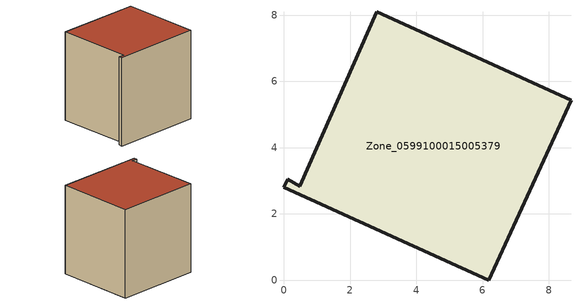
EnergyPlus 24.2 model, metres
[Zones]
Zone_0599100015005379
 floor ground (C_G): 0,2.81 0.11,3.05 0.47,2.84 2.81,8.1 8.66,5.43 6.19,0 z0.88
 wall outside (C_F): 0,2.81 6.19,0 8.66,5.43 2.81,8.1 0.47,2.84 0.11,3.05 0,2.81 z0.88:7.6
 roof outside (C_R): 0.11,3.05 0,2.81 6.19,0 8.66,5.43 2.81,8.1 0.47,2.84 z7.6
[BUILDING]
Pand.0599100015005379: North Axis=0; Terrain=City; Loads Convergence Tolerance Value=0.04; Temperature Convergence Tolerance Value=0.4; Solar Distribution=FullExterior; Maximum Number of Warmup Days=25; Minimum Number of Warmup Days=1
[Site:Location]
Rotterdam.The.Hague.AP_ZH_NLD Design_Conditions: Latitude=51.96; Longitude=4.45; Time Zone=1; Elevation=-4.5
[SITE:GROUNDTEMPERATURE:BUILDINGSURFACE]
18, 18, 18, 18, 18, 18, 18, 18, 18, 18, 18, 18
[MATERIAL] Thermal Absorptance=0.9; Solar Absorptance=0.7; Visible Absorptance=0.7
Name | Roughness | Thickness | Conductivity | Density | Specific Heat
G.TI.1946-1964 | MediumSmooth | 0.15 | 1 | 540 | 1210
F.TI.1946-1964 | Rough | 0.3 | 0.857143 | 1920 | 840
R.TI.1946-1964 | MediumRough | 0.2 | 0.277778 | 1500 | 1000
[CONSTRUCTION]
C_G: G.TI.1946-1964
C_F: F.TI.1946-1964
C_R: R.TI.1946-1964
[ZONE]
Zone_0599100015005379: Type=1; Multiplier=1; Ceiling Height=Autocalculate; Volume=Autocalculate; Floor Area=autocalculate; Part of Total Floor Area=Yes
[ZONEINFILTRATION:DESIGNFLOWRATE]
Infil_Zone_0599100015005379: Zone or ZoneList or Space or SpaceList=Zone_0599100015005379; Schedule=AlwaysOn; Design Flow Rate Calculation Method=Flow/Area; Flow Rate per Floor Area=0.003; Constant Term Coefficient=1; Temperature Term Coefficient=0; Velocity Term Coefficient=0; Velocity Squared Term Coefficient=0
[HVACTEMPLATE:ZONE:IDEALLOADSAIRSYSTEM]
Zone_0599100015005379: Maximum Heating Supply Air Temperature=50; Minimum Cooling Supply Air Temperature=13; Maximum Heating Supply Air Humidity Ratio=0.0156; Minimum Cooling Supply Air Humidity Ratio=0.0077; Heating Limit=NoLimit; Cooling Limit=NoLimit; Dehumidification Control Type=ConstantSensibleHeatRatio; Cooling Sensible Heat Ratio=0.7; Dehumidification Setpoint=60; Humidification Control Type=None; Humidification Setpoint=30; Outdoor Air Method=None; Outdoor Air Flow Rate per Person=0.00944; Outdoor Air Flow Rate per Zone Floor Area=0; Outdoor Air Flow Rate per Zone=0; Demand Controlled Ventilation Type=None; Outdoor Air Economizer Type=NoEconomizer; Heat Recovery Type=None; Sensible Heat Recovery Effectiveness=0.7; Latent Heat Recovery Effectiveness=0.65
[ZONECONTROL:THERMOSTAT]
ThermostatControl_Zone_0599100015005379: Zone or ZoneList=Zone_0599100015005379; Control Type Schedule=DualSetpointControlType; Control 1=Thermostat_Zone_0599100015005379; Temperature Difference Between Cutout And Setpoint=0
[THERMOSTATSETPOINT:DUALSETPOINT]
Thermostat_Zone_0599100015005379: Heating Setpoint Temperature Schedule=HeatingSetpoint_Zone_0599100015005379; Cooling Setpoint Temperature Schedule=CoolingSetpoint_Zone_0599100015005379
[SCHEDULE:COMPACT]
HeatingSetpoint_Zone_0599100015005379: Through: 12/31, For: AllDays, Until: 24:00, 21
CoolingSetpoint_Zone_0599100015005379: Through: 12/31, For: AllDays, Until: 24:00, 24
DualSetpointControlType: Through: 12/31, For: AllDays, Until: 24:00, 4
AlwaysOn: Through: 12/31, For: AllDays, Until: 24:00, 1
